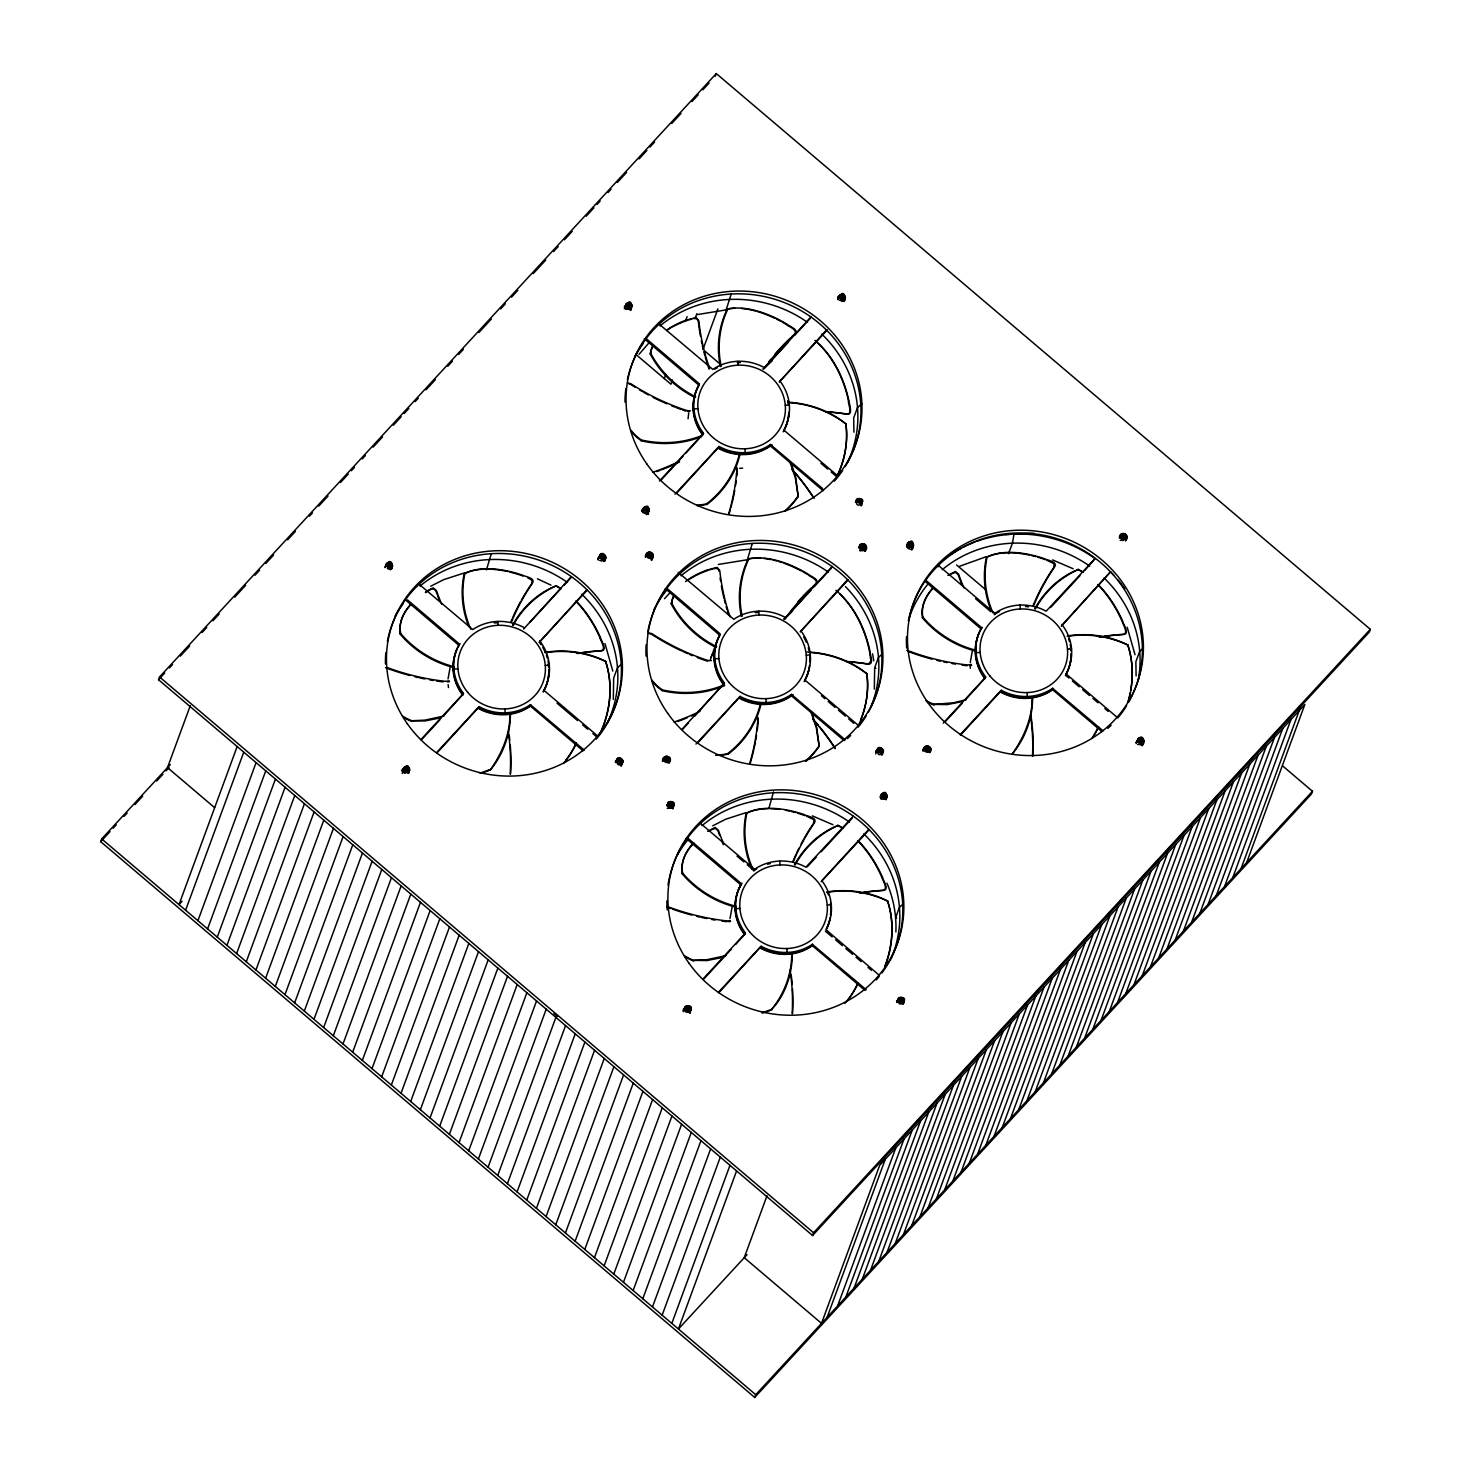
<?xml version="1.0" encoding="UTF-8"?>
<svg xmlns="http://www.w3.org/2000/svg" width="1471" height="1471" viewBox="0 0 1471 1471"><rect width="100%" height="100%" fill="white"/><g stroke="black" fill="none" stroke-linecap="round" stroke-linejoin="round"><path stroke-width="1.5" d="M509.793 713.472C510.676 733.937 501.059 754.752 490.248 770.087C503.211 754.421 510.529 734.176 510.382 713.84M791.747 953.079C791.913 973.416 784.576 993.661 771.613 1009.327A87.8 78.037 83.4 0 1 761.794 1012.655M792.336 953.429C792.391 973.379 785.201 995.665 771.613 1009.327M1031.998 697.107C1032.881 717.572 1023.264 738.387 1012.453 753.722C1025.416 738.056 1032.734 717.83 1032.587 697.475M853.934 432.18L853.676 417.929L857.501 407.541L861.988 403.532M895.876 931.934C896.611 915.164 893.504 898.487 886.939 883.188M1136.108 675.961L1135.869 661.711L1139.694 651.322L1142.673 648.656M386.193 564.018C393.511 581.597 394.559 548.848 384.906 567.567M403.808 767.476L402.319 770.933C403.9 767.641 409.471 769.572 408.699 773.139C411.089 753.667 394.007 780.108 409.71 770.381M599.341 556.645A5.13 4.836 20.2 0 1 604.489 561.315C606.843 556.59 597.741 554.677 598.09 560.028C602.264 541.733 611.936 568.854 599.12 557.252M631.133 309.333C631.997 305.306 625.249 303.798 624.476 307.917C634.111 289.199 633.082 321.947 625.763 304.368M622.987 761.132C615.724 773.93 613.83 749.033 622.987 761.132L621.976 763.909L619.217 760.875L615.558 762.53L616.57 759.772M643.379 507.826L641.871 511.283C643.673 507.569 649.906 510.566 647.994 514.28C652.186 493.576 632.604 520.072 649.281 510.713M645.401 557.325C645.125 548.26 657.555 553.059 651.782 559.532C653.712 555.817 647.479 552.802 645.677 556.534M662.814 760.672C664.396 757.381 669.967 759.312 669.195 762.879C674.288 756.333 661.785 753.152 662.538 761.463M668.11 802.467C665.995 817.049 682.765 798.606 668.11 802.467L667.099 805.244L671.125 804.563L673.001 808.131A5.13 4.836 20.2 0 0 667.117 804.711M691.149 1009.511L689.862 1013.078C692.179 1008.315 683.114 1006.348 683.427 1011.717L685.247 1006.624C699.902 1002.744 683.132 1021.187 685.247 1006.624M837.79 296.701A5.13 4.836 20.2 0 1 844.483 300.856C844.998 296.866 838.525 295.45 837.716 299.532C847.351 280.814 846.303 313.544 839.003 295.965M861.491 505.086L859.616 501.519L855.589 502.199L856.618 499.423C871.273 495.562 854.486 514.004 856.618 499.423M859.395 547.451C861.749 544.711 866.732 547.856 865.022 551.129C870.887 545.116 859.119 539.894 858.917 548.131L860.406 544.675M883.501 750.89C876.22 763.67 874.326 738.773 883.501 750.89L882.435 754.494M881.35 794.083L880.32 796.841L884.347 796.16L886.222 799.746C888.613 780.255 871.531 806.715 887.252 796.969M907.662 542.817L906.651 545.576C909.023 542.854 914.006 545.98 912.296 549.271C916.488 528.567 896.905 555.063 913.583 545.723M896.556 1000.703A5.13 4.836 20.2 0 1 903.341 1003.866C904.242 999.839 897.457 998.368 896.703 1002.468L898.468 998.221C913.142 994.359 896.354 1012.802 898.468 998.221M923.788 749.732L927.815 749.052L929.69 752.637C934.784 746.091 922.28 742.91 923.034 751.221L924.799 746.974M1119.891 537.191C1122.244 534.451 1127.227 537.595 1125.517 540.887C1131.383 534.856 1119.615 529.634 1119.413 537.871L1120.902 534.433M1137.248 740.906C1144.512 728.108 1146.405 753.005 1137.248 740.906L1136.219 743.664M448.03 678.922L450.089 667.632M613.333 699.369L613.664 678.076L617.489 667.687L621.957 663.678M688.06 418.775L688.704 413.112M730.002 918.529L732.062 907.239M874.326 689.09L874.657 667.797L878.481 657.408L881.46 654.742M970.235 662.575L972.294 651.267M491.185 554.107L486.423 569.939M731.197 293.961L726.214 309.682M752.177 543.829L747.378 559.734L718.326 564.459M773.47 791.894L769.149 807.469M1014.015 534.12L1012.434 543.204L1008.518 553.684M511.687 621.424A228.722 215.336 20.2 0 1 532.337 583.399C536.271 577.901 524.614 576.577 522.352 575.106A87.8 44.976 30.5 0 0 465.038 573.322L464.192 573.653C460.368 591.287 462.078 610.042 468.881 626.738M464.946 573.23C460.828 591.949 463.126 611.826 470.83 629.331M1033.892 605.077A228.722 215.336 20.2 0 1 1054.542 567.052C1058.476 561.536 1046.819 560.23 1044.557 558.741A87.8 44.976 30.5 0 0 987.243 556.957L986.397 557.288C982.554 574.922 984.283 593.677 991.086 610.373M987.151 556.884C983.033 575.584 985.331 595.479 993.035 612.966M739.453 453.785C734.801 473.662 722.776 491.571 706.521 503.854A87.8 74.966 -81.9 0 1 696.61 505.233M740.005 454.282C735.353 474.158 723.327 492.086 707.073 504.351A87.8 74.966 -81.9 0 1 697.162 505.73M760.415 703.653C755.781 723.548 743.756 741.458 727.483 753.722A87.8 74.966 -81.9 0 1 715.586 755.23M760.967 704.149C756.333 724.045 744.308 741.954 728.035 754.237L727.483 753.722M710.291 660.093L712.056 654.687M646.688 553.758C644.776 557.472 651.009 560.469 652.811 556.755M663.826 757.914C661.711 762.107 669.305 764.755 670.206 760.121M859.928 545.373C857.795 549.566 865.408 552.195 866.309 547.58M924.321 747.654C922.207 751.865 929.801 754.494 930.702 749.861M1120.424 535.113C1118.291 539.305 1125.903 541.953 1126.804 537.32M158.537 679.731L159.548 676.973L716.285 73.55L1370.31 629.312L1369.299 632.07L812.562 1235.493L158.537 679.731L164.752 672.983M1282.73 766.005L1312.463 791.269L1311.452 794.027L754.715 1397.45L100.69 841.688L101.701 838.93L170.305 764.571M190.292 705.657L167.492 767.605L214.692 807.708M237.162 746.533L179.002 904.61L182.055 901.282M185.603 910.218L243.763 752.159M197.923 920.681L256.083 762.622M207.595 928.9L265.755 770.841M217.267 937.119L275.426 779.06M226.939 945.338L285.098 787.279M236.61 953.557L294.77 795.48M385.181 566.776L386.671 563.319M385.659 566.096L387.333 562.786M386.321 565.544L388.123 562.437M387.112 565.195L388.988 562.29M387.958 565.048L389.87 562.363M392.628 565.379L391.617 568.155L389.686 565.416L390.698 562.658M390.422 565.894L391.451 563.136M391.029 566.556L392.04 563.779M246.282 961.777L304.442 803.699M391.433 567.31L392.444 564.551M391.562 568.983L392.573 566.225M255.954 969.996L314.114 811.918M265.626 978.215L323.785 820.138M275.298 986.434L333.439 828.357M284.969 994.653L343.111 836.576M294.641 1002.873L352.783 844.795M304.313 1011.092L362.454 853.015M402.19 773.397L403.201 770.639M403.459 769.701L404.47 766.943M404.231 769.351L405.261 766.575M405.095 769.204L406.125 766.446M313.985 1019.311L372.126 861.234M405.978 769.278L407.007 766.52M406.823 769.572L407.835 766.796M407.559 770.05L408.589 767.292M408.166 770.694L409.177 767.936M408.552 771.466L409.582 768.708M408.754 772.293L409.765 769.535M444.499 714.814L462.887 694.496A48.212 45.38 20.2 0 1 458.787 645.53L459.393 644.022L407.467 599.911M453.417 670.316L453.895 669.011L457.941 668.845M323.657 1027.53L381.798 869.453M333.329 1035.749L391.47 877.672M463.052 694.698L463.365 693.209A48.212 45.38 20.2 0 1 459.265 644.243L459.393 644.022M343 1043.969L401.142 885.891M624.421 308.763L626.241 303.67M625.874 305.894L626.903 303.136M436.795 753.152L479.27 706.724A48.212 45.38 20.2 0 0 530.424 704.701L584.281 750.155M626.664 305.545L627.676 302.787M352.672 1052.188L410.814 894.111M627.529 305.398L628.54 302.64M628.411 305.472L629.423 302.713M629.257 305.766L630.268 303.008M629.993 306.244L631.004 303.486M715.274 76.308L716.285 73.55M630.581 306.906L631.611 304.129M630.985 307.66L631.997 304.902M630.857 310.124L632.199 305.729M362.344 1060.407L420.485 902.33M523.694 628.981L571.281 576.632M371.998 1068.626L430.157 910.549M504.976 714.115L505.123 708.93M541.107 644.776A48.212 45.38 20.2 0 0 539.379 642.367L586.782 589.816M381.669 1076.827L439.829 918.768M478.571 707.882L478.792 708.011A48.212 45.38 20.2 0 0 529.946 706.006L530.626 704.554M391.341 1085.046L449.501 926.987M543.351 691.535L543.957 690.028A48.212 45.38 20.2 0 0 539.857 641.062L539.692 640.86M401.013 1093.266L459.173 935.207M664.304 378.599L665.885 374.314M685.523 320.917L687.104 316.651M598.145 559.182L599.911 554.935M599.543 557.16L600.573 554.402M600.333 556.81L601.345 554.034M601.198 556.663L602.209 553.887M602.08 556.737L603.092 553.979M602.926 557.031L603.937 554.254M603.662 557.509L604.673 554.751M604.25 558.153L605.28 555.394M604.655 558.925L605.684 556.167M604.838 559.752L605.868 556.994M604.526 561.389L605.813 557.822M672.486 379.941L670.923 384.207L636.833 355.247M695.287 317.993L696.849 313.709M410.685 1101.485L468.844 943.426M420.357 1109.704L478.516 951.645M643.011 510.051L644.041 507.274M643.802 509.683L644.813 506.925M702.973 349.473L717.903 308.873M644.666 509.554L645.677 506.778M645.548 509.628L646.56 506.851M646.394 509.922L647.405 507.146M647.13 510.4L648.141 507.642M647.718 511.044L648.729 508.286M648.123 511.816L649.134 509.058M648.306 512.644L649.318 509.885M686.056 452.994L702.917 434.35A48.212 45.38 20.2 0 1 698.799 385.384L699.405 383.876L645.751 338.293M430.028 1117.923L488.188 959.864M693.429 410.17L693.907 408.864L697.971 408.699M646.155 555.836L647.166 553.078M646.817 555.303L647.828 552.526M647.608 554.935L648.619 552.177M648.472 554.788L649.483 552.03M649.336 554.88L650.366 552.103M439.7 1126.142L497.86 968.083M650.182 555.155L651.212 552.397M650.936 555.652L651.947 552.894M651.524 556.295L652.536 553.537M651.929 557.068L652.94 554.291M651.304 560.212L653.124 555.137M703.083 434.552L703.395 433.062A48.212 45.38 20.2 0 1 699.277 384.096L699.405 383.876M449.372 1134.362L507.532 976.303M459.044 1142.581L517.204 984.522M676.825 493.006L719.301 446.577A48.212 45.38 20.2 0 0 770.436 444.555L822.565 488.537M468.716 1150.8L526.875 992.741M616.036 761.849L617.048 759.091M616.68 761.298L617.71 758.54M617.471 760.948L618.482 758.19M618.335 760.801L619.346 758.043M619.217 760.875L620.229 758.117M811.293 316.486L763.706 368.835L788.474 342.007M620.063 761.169L621.075 758.411M620.799 761.665L621.81 758.889M621.387 762.309L622.417 759.551M621.792 763.081L622.803 760.305M621.185 766.226L622.95 761.978A7.686 7.245 20.2 0 0 622.362 761.132M478.388 1159.019L536.547 1000.96M744.988 453.969L745.135 448.784M488.059 1167.238L546.219 1009.18M826.812 329.669L779.225 382.019L827.18 330.037M497.731 1175.458L555.891 1017.38M718.584 447.736L718.823 447.864A48.212 45.38 20.2 0 0 769.958 445.86L770.639 444.407M779.704 380.713L779.869 380.915A48.212 45.38 20.2 0 1 783.969 429.881L783.51 431.187A48.212 45.38 20.2 0 0 788.971 412.156M507.403 1183.677L565.563 1025.6M663.292 759.992L664.304 757.216M663.954 759.441L664.966 756.682M664.727 759.091L665.756 756.333M665.591 758.944L666.62 756.186M666.473 759.018L667.503 756.259M667.319 759.312L668.33 756.554M668.055 759.79L669.084 757.032M838.452 298.043L839.481 295.285M668.661 760.452L669.673 757.675M839.114 297.51L840.125 294.733M669.048 761.206L670.077 758.448M839.904 297.142L840.916 294.384M669.25 762.052L670.261 759.275M840.768 296.995L841.78 294.237M841.651 297.087L842.662 294.31M842.478 297.363L843.508 294.605M711.081 657.353L716.12 643.691M843.232 297.859L844.244 295.101M843.821 298.503L844.832 295.745M844.225 299.275L845.237 296.498M844.409 300.102L845.42 297.344M844.354 300.948L845.384 298.172M517.075 1191.896L575.235 1033.819M714.41 660.038L714.869 658.732L718.933 658.585M667.742 804.692L668.772 801.934M668.533 804.343L669.544 801.585M669.397 804.196L670.408 801.438M670.28 804.269L671.291 801.511M671.125 804.563L672.137 801.805M526.747 1200.115L584.906 1042.038M671.861 805.042L672.872 802.283M672.449 805.703L673.461 802.927M672.854 806.457L673.865 803.699M673.038 807.285L674.049 804.527M672.725 808.921L674.012 805.373M694.661 716.285L724.357 682.93A48.212 45.38 20.2 0 1 720.257 633.964L666.731 588.161M536.419 1208.335L594.578 1050.257M546.09 1216.554L604.25 1058.476M697.787 742.892L740.262 696.445A48.212 45.38 20.2 0 0 791.416 694.422L845.273 739.876M555.762 1224.773L613.922 1066.696M832.255 566.353L784.687 618.703L810.981 590.202M565.434 1232.992L623.594 1074.915M765.968 703.855L766.115 698.67M575.106 1241.211L633.265 1083.134M847.774 579.537L800.206 631.886L848.16 579.905M856.251 501.648L857.262 498.89M857.041 501.298L858.053 498.54M857.906 501.151L858.917 498.393M858.788 501.225L859.8 498.467M859.616 501.519L860.645 498.761M584.778 1249.431L642.937 1091.353M860.37 501.997L861.381 499.239M860.958 502.659L861.969 499.883M861.362 503.413L862.374 500.655M739.564 697.603L739.784 697.75A48.212 45.38 20.2 0 0 790.938 695.728L791.619 694.275M861.234 505.877L862.558 501.482M800.849 630.783L800.684 630.581A48.212 45.38 20.2 0 1 804.95 679.749L804.472 681.055A48.212 45.38 20.2 0 0 809.307 667.705M683.482 1010.871L684.769 1007.304M684.879 1008.849L685.891 1006.09M685.67 1008.499L686.681 1005.723M594.449 1257.65L652.609 1099.572M686.534 1008.352L687.545 1005.576M687.417 1008.426L688.428 1005.668M688.244 1008.72L689.274 1005.943M688.998 1009.198L690.009 1006.44M689.586 1009.842L690.598 1007.083M860.039 546.899L861.068 544.141M689.991 1010.614L691.002 1007.856M860.829 546.55L861.859 543.792M690.175 1011.441L691.186 1008.683M861.693 546.403L862.705 543.645M862.576 546.476L863.587 543.718M863.422 546.771L864.433 544.013M864.157 547.249L865.169 544.491M735.739 944.364L744.859 934.103A48.212 45.38 20.2 0 1 740.74 885.137L741.347 883.63L687.692 838.029M864.746 547.911L865.775 545.134M865.15 548.665L866.18 545.906M865.334 549.492L866.364 546.734M604.121 1265.869L662.281 1107.792M735.371 909.905L735.849 908.618L739.913 908.453M853.235 816.24L805.906 867.155A48.212 45.38 20.2 0 0 754.77 869.159L754.09 870.611L747.25 864.801M613.793 1274.088L671.953 1116.011M745.025 934.306L745.337 932.798A48.212 45.38 20.2 0 1 741.219 883.832L741.347 883.63M623.465 1282.307L681.625 1124.23M633.137 1290.527L691.296 1132.449M907.313 545.042L908.324 542.284M908.103 544.693L909.115 541.916M718.767 992.76L761.243 946.313A48.212 45.38 20.2 0 0 812.378 944.308L866.235 989.744M908.968 544.546L909.979 541.788M909.85 544.619L910.862 541.861M910.678 544.914L911.707 542.137M911.432 545.392L912.443 542.634M912.02 546.035L913.031 543.277M912.425 546.807L913.436 544.049M911.799 549.97L913.62 544.877M642.809 1298.728L700.968 1140.669M652.48 1306.947L710.64 1148.888M786.93 953.723L787.077 948.538M662.152 1315.166L720.312 1157.107M877.065 749.511L876.054 752.288L879.713 750.633L882.471 753.648M875.723 753.924L877.543 748.831M877.176 751.056L878.205 748.298M877.966 750.706L878.978 747.93M878.831 750.559L879.842 747.783M879.713 750.633L880.724 747.875M880.559 750.927L881.57 748.151M881.294 751.405L882.306 748.647M881.883 752.049L882.913 749.291M671.824 1323.385L729.984 1165.326M882.287 752.821L883.299 750.063M760.544 947.489L760.764 947.618A48.212 45.38 20.2 0 0 811.9 945.596L812.58 944.161M830.821 906.154L831.299 904.849L827.235 905.014M736.585 1170.934L678.425 1329.012L747.047 1254.653M880.982 796.307L881.993 793.531M881.773 795.94L882.784 793.182M882.637 795.811L883.648 793.034M883.519 795.885L884.531 793.108M884.347 796.16L885.377 793.402M885.101 796.657L886.112 793.899M885.689 797.3L886.7 794.542M886.094 798.073L887.105 795.296M886.278 798.9L887.289 796.142M924.45 749.199L925.461 746.422M925.222 748.831L926.252 746.073M926.086 748.684L927.116 745.926M926.969 748.776L927.999 745.999M927.815 749.052L928.826 746.293M928.55 749.548L929.58 746.79M929.157 750.192L930.168 747.433M929.562 750.964L930.573 748.187M929.746 751.791L930.757 749.033M767.016 1195.739L744.234 1257.687L821.517 1323.367L879.676 1165.308L1304.832 704.517L1246.673 862.576M965.16 700.141L985.092 678.131A48.212 45.38 20.2 0 1 980.992 629.183L981.598 627.657L926.215 580.604M975.622 653.951L976.1 652.646L980.146 652.499M994.322 614.657L995.003 613.205A48.212 45.38 20.2 0 1 1046.157 611.182L1094.994 558.631L1093.946 557.822A123.086 115.878 20.2 0 0 976.854 541.31M985.257 678.333L985.57 676.844A48.212 45.38 20.2 0 1 981.47 627.878L981.598 627.657M960.545 735.114L1001.475 690.359A48.212 45.38 20.2 0 0 1052.629 688.336L1103.029 730.848M898.119 1000.445L899.13 997.687M898.91 1000.096L899.921 997.338M812.562 1235.493L813.573 1232.735L1370.31 629.312M899.756 999.949L900.785 997.191M900.638 1000.023L901.668 997.264M754.715 1397.45L755.726 1394.692L1312.463 791.269M901.484 1000.317L902.495 997.559M902.219 1000.813L903.249 998.037M902.826 1001.457L903.838 998.68M903.231 1002.211L904.242 999.453M903.415 1003.057L904.426 1000.28M903.359 1003.884L904.371 1001.126M1027.181 697.769L1027.328 692.584M1061.584 626.002L1110.513 571.814L1111.451 572.715A123.086 115.878 20.2 0 1 1114.099 575.492M1000.776 691.517L1000.997 691.664A48.212 45.38 20.2 0 0 1052.151 689.642L1052.831 688.189M880.577 1163.69L882.14 1159.424L1300.529 705.933L1298.967 710.217M882.821 1161.263L884.384 1156.978M827.143 1317.281L885.303 1159.203M1061.897 624.513L1062.062 624.697A48.212 45.38 20.2 0 1 1066.162 673.663L1065.556 675.189L1068.976 678.076M1120.534 536.639L1121.564 533.881M837.624 1305.917L895.784 1147.84M1121.325 536.29L1122.355 533.532M1122.189 536.143L1123.219 533.385M1123.072 536.216L1124.083 533.458M1123.918 536.51L1124.929 533.752M1124.653 537.007L1125.683 534.23M845.862 1296.999L904.021 1138.922M1125.241 537.65L1126.271 534.892M1125.646 538.423L1126.676 535.646M1125.83 539.25L1126.86 536.474M854.099 1288.063L912.259 1130.004M862.337 1279.145L920.478 1121.086M870.556 1270.227L928.716 1112.15M878.794 1261.309L936.953 1103.232M887.031 1252.373L945.191 1094.314M895.269 1243.455L953.41 1085.377M903.488 1234.537L961.648 1076.459M911.726 1225.6L969.885 1067.541M919.963 1216.682L978.123 1058.624M928.183 1207.765L986.342 1049.687M936.42 1198.828L994.58 1040.769M944.658 1189.91L1002.817 1031.851M952.895 1180.992L1011.055 1022.915M961.115 1172.074L1019.274 1013.997M969.352 1163.138L1027.512 1005.079M977.59 1154.22L1035.749 996.143M985.827 1145.302L1043.987 987.225M1138.039 738.571L1136.274 742.818C1137.175 738.203 1144.787 740.832 1142.654 745.025L1143.942 741.476M1137.671 740.796L1138.701 738.037M1138.462 740.446L1139.473 737.688M1139.326 740.299L1140.338 737.541M994.047 1136.366L1052.206 978.307M1140.209 740.373L1141.22 737.615M1141.055 740.667L1142.066 737.909M1141.79 741.145L1142.802 738.387M1142.379 741.807L1143.408 739.03M1142.783 742.561L1143.794 739.803M1142.176 745.723L1143.997 740.63M1002.284 1127.448L1060.444 969.389M1010.522 1118.53L1068.682 960.453M1018.759 1109.612L1076.919 951.535M1026.979 1100.676L1085.138 942.617M1035.216 1091.758L1093.376 933.68M1043.454 1082.84L1101.614 924.763M1051.691 1073.904L1109.851 915.845M1059.911 1064.986L1118.07 906.927M1068.148 1056.068L1126.308 897.99M1076.386 1047.15L1134.546 889.072M1084.623 1038.213L1142.783 880.154M1092.843 1029.295L1151.002 871.218M1101.08 1020.378L1159.24 862.3M1109.318 1011.441L1167.478 853.382M1117.555 1002.523L1175.715 844.464M1125.775 993.605L1183.934 835.528M1134.012 984.669L1192.172 826.61M1142.25 975.751L1200.41 817.692M1150.487 966.833L1208.629 808.756M1158.707 957.915L1216.866 799.838M1166.944 948.979L1225.104 790.92M1175.182 940.061L1233.342 781.984M1183.42 931.143L1241.561 773.066M1191.639 922.207L1249.798 764.148M1199.876 913.289L1258.036 755.23M1208.114 904.371L1266.274 746.293M1216.352 895.453L1274.493 737.376M1224.571 886.517L1282.73 728.458M1232.808 877.599L1290.968 719.521M1241.046 868.681L1299.206 710.603M735.886 907.184C715.071 901.98 695.985 890.12 682.121 873.737L682.452 872.91C696.316 889.275 715.402 901.135 736.217 906.338M512.552 625.175C522.076 607.725 537.816 592.85 556.295 585.789A87.8 55.475 69 0 1 561.058 588.694M513.195 625.322C522.61 607.799 538.184 593.861 556.295 585.789M794.505 864.764C804.049 847.333 819.788 832.439 838.249 825.378C820.156 833.469 804.563 847.388 795.167 864.911M1034.757 608.81C1044.281 591.379 1060.021 576.485 1078.5 569.424C1060.389 577.515 1044.815 591.434 1035.4 608.957M1094.994 558.631L1084.568 570.693M1110.513 571.814L1061.418 625.8M695.231 397.575C676.127 388.215 660.038 372.733 650.164 353.849L650.623 353.077A87.8 46.153 1.8 0 1 652.867 345.906M639.058 354.327L648.325 343.607M762.805 369.074L771.668 360.505M783.767 618.96L792.63 610.373M784.337 619.199L791.729 611.881M169.422 667.926L172.53 664.561M180.308 656.14L189.649 646.026M202.079 632.53L206.749 627.473M212.964 620.744L219.197 613.995M234.735 597.134L245.62 585.348M254.961 575.235L259.613 570.178M265.846 563.43L273.624 555.008M287.617 539.839L295.395 531.399M309.388 516.229L312.496 512.864M318.711 506.116L328.051 496.003M340.481 482.525L348.259 474.103M351.367 470.72L354.493 467.355M362.252 458.934L365.378 455.55M373.138 447.129L382.478 437.016M393.364 425.211L401.142 416.789M404.249 413.425L408.92 408.368M415.135 401.62L418.242 398.255M426.02 389.815L435.342 379.702M447.791 366.224L452.461 361.167M458.676 354.419L463.347 349.363M478.902 332.52L491.332 319.023M500.673 308.91L505.325 303.853M511.559 297.124L517.774 290.375M533.329 273.514L545.759 260.036M553.537 251.615L558.208 246.558M564.423 239.81L572.201 231.388M586.194 216.219L593.971 207.779M597.079 204.414L600.186 201.049M607.964 192.609L611.072 189.244M617.305 182.496L626.628 172.383M639.076 158.905L646.854 150.483M649.961 147.1L654.613 142.043M671.732 123.509L681.055 113.396M691.94 101.591L698.173 94.861M702.825 89.805L709.059 83.056M100.69 841.688L110.012 831.575M113.12 828.21L116.246 824.826M124.005 816.405L127.131 813.04M134.891 804.6L142.669 796.179M156.662 781.009L162.895 774.261M166.002 770.896L169.11 767.531M421 739.508L463.53 693.411M659.486 481.017L703.561 433.265M421.294 739.968L439.847 719.852M529.891 622.27L560.819 588.731M563.926 585.384L571.649 577M661.306 479.822L682.967 456.359M794.653 335.296L810.116 318.527M436.501 752.692L479.05 706.576M675.005 494.201L719.062 446.43M539.213 642.165L587.168 590.184M664.487 598.697L669.305 593.475M681.992 729.23L724.523 683.132M682.287 729.708L688.465 722.996M814.088 586.837L831.097 568.394M695.985 744.069L740.042 696.316M702.954 979.116L745.503 933M703.248 979.576L731.105 949.383M807.211 866.897L816.479 856.839M821.131 851.819L852.077 818.281M943.205 723.162L985.735 677.046M945.044 721.93L962.052 703.487M1050.533 607.597L1079.935 575.731M718.473 992.3L761.003 946.184M868.754 829.405L821.811 880.669A48.212 45.38 20.2 0 1 825.93 929.635L879.456 975.438M821.167 881.754L869.122 829.773M960.232 734.691L1001.255 690.23M764.773 367.732L772.22 360.763M937.983 566.776L938.608 563.945M902.44 904.61L899.443 907.294L895.637 917.665L896.666 918.217M425.707 591.765L433.081 587.867L436.372 590.496A228.722 215.336 20.2 0 0 441.741 604.287M425.376 592.611L430.598 589.448M947.912 575.4L955.286 571.502L958.577 574.131A228.722 215.336 20.2 0 0 963.946 587.922M707.68 831.372L715.035 827.456L718.344 830.104A228.722 215.336 20.2 0 0 723.714 843.894M951.406 573.874L955.745 572.329L958.246 574.977A228.722 215.336 20.2 0 0 961.721 584.208M711.155 829.828L715.494 828.283L718.013 830.931A228.722 215.336 20.2 0 0 719.687 835.565M430.746 586.23L443.635 579.666L464.431 572.918M712.7 825.838L725.589 819.273L746.404 812.507M648.086 632.916L651.745 633.56A228.722 215.336 20.2 0 0 706.76 660.111A13.368 12.595 20.2 0 0 711.32 660.608M959.276 566.39L986.636 556.553M701.63 435.637C682.526 443.323 661.067 444.573 641.062 439.903L641.172 440.785C661.178 445.456 682.636 444.187 701.741 436.519M722.61 685.523C703.506 693.19 682.029 694.459 662.024 689.789L662.152 690.653C682.857 695.489 705.124 693.963 724.707 685.578M431.205 589.154L434.184 588.86L436.041 591.342A228.722 215.336 20.2 0 0 437.163 594.431M627.4 382.883L630.765 383.692A228.722 215.336 20.2 0 0 685.78 410.244A13.368 12.595 20.2 0 0 690.34 410.74M686.552 320.071L696.169 317.534L698.817 320.788A228.722 215.336 20.2 0 0 709.592 368.412M687.362 320.421L686.074 320.825A87.8 46.153 1.8 0 0 672.449 326.911M688.833 319.942L691.775 318.986M707.514 569.939L717.149 567.401L719.797 570.656A228.722 215.336 20.2 0 0 730.021 616.735M708.342 570.288L707.055 570.711A87.8 46.153 1.8 0 0 687.656 580.42M709.813 569.81L712.755 568.854M443.948 716.028L424.714 720.146L411.494 720.753L424.972 720.955L441.061 717.756M966.153 699.681L953.429 702.825L933.699 704.388L947.177 704.591L963.266 701.391M725.902 955.635L706.668 959.736L693.448 960.361A87.8 63.069 -47 0 1 684.456 955.635M723.015 957.345L706.926 960.563L693.448 960.361M697.346 314.592L726.288 309.848M713.582 568.597L717.793 568.468L719.319 571.428M693.374 318.527L697.107 318.766L698.339 321.542A228.722 215.336 20.2 0 0 700.417 336.013M545.061 652.315C565.489 649.116 587.536 651.984 605.776 661.49C587.039 652.664 565.655 649.41 545.189 652.738M1067.266 635.95C1087.694 632.751 1109.741 635.637 1127.981 645.125C1109.244 636.299 1087.86 633.045 1067.394 636.373M827.015 891.922C847.461 888.723 869.508 891.591 887.73 901.098C869.012 892.272 847.627 888.999 827.162 892.327M811.551 712.019L816.791 727.649L819.2 746.569L816.276 727.704L810.76 711.523M739.674 468.348L742.653 468.146M868.681 663.936L870.906 661.012L869.416 650.973A87.8 59.52 78.9 0 0 839.684 593.898M625.304 308.597L629.441 308.432M625.874 309.204L630.324 309.039M785.293 405.261L789.357 405.113M1005.079 534.469L1034.168 533.329M387.351 568.652L391.488 568.486M545.281 665.407L549.327 665.26L548.848 666.547A48.212 45.38 20.2 0 0 548.003 660.847M806.255 655.147L810.319 654.981L809.841 656.287A48.212 45.38 20.2 0 1 809.951 662.024M1067.486 649.06L1071.532 648.895L1071.053 650.2A48.212 45.38 20.2 0 0 1070.208 644.482M615.283 761.941L619.548 761.776M876.275 751.681L880.541 751.516M667.246 808.333L671.383 808.167M897.236 1001.549L901.521 1001.383M868.35 663.936C874.712 664.874 869.453 653.345 869.968 651.212A87.8 59.52 78.9 0 0 835.896 590.294M788.456 402.227C809.105 403.459 830.196 410.85 845.972 423.979C829.479 411.365 809.179 403.753 788.438 402.631M807.23 651.984C828.633 652.811 850.587 660.277 866.952 673.847C850.459 661.233 830.159 653.62 809.418 652.499M868.901 664.175L866.971 663.77A228.722 215.336 20.2 0 0 846.744 661.527M875.925 668.367L874.657 667.963M846.689 413.995C853.217 414.509 847.94 403.55 848.436 401.087M868.57 664.157L867.541 664.028A228.722 215.336 20.2 0 0 847.314 661.785M649.373 633.486L651.855 634.424A228.722 215.336 20.2 0 0 681.588 650.899M846.358 413.939C853.585 416.385 849.263 403.716 848.988 401.344A87.8 59.52 78.9 0 0 814.916 340.408M846.91 414.197L846.009 413.903A228.722 215.336 20.2 0 0 825.783 411.641M628.705 383.655L630.894 384.556A228.722 215.336 20.2 0 0 635.196 387.296M976.45 650.384C955.654 645.181 936.567 633.321 922.703 616.937L922.372 617.783C936.218 634.166 955.304 646.008 976.119 651.212M454.245 666.731C433.449 661.527 414.362 649.686 400.498 633.302L400.167 634.148C414.013 650.531 433.099 662.373 453.914 667.577M906.816 650.292L907.497 650.476A228.722 215.336 20.2 0 0 966.852 664.892A13.368 12.595 20.2 0 0 971.375 664.414M667.172 907.166L667.521 907.258A228.722 215.336 20.2 0 0 670.702 908.453M1052.592 559.899L1073.186 568.762M812.36 815.853L832.954 824.735M1043.803 559.145L1045.201 559.66M1046.782 560.249L1054.1 563.724L1053.806 567.457A228.722 215.336 20.2 0 0 1035.032 601.051M522.996 576.025L521.598 575.51A87.8 44.976 30.5 0 0 509.426 571.925M804.306 814.695C806.586 816.184 818.225 817.508 814.309 823.006A228.722 215.336 20.2 0 0 793.641 861.031M804.95 815.633L803.571 815.118A87.8 44.976 30.5 0 0 797.429 813.114M806.549 816.203L813.868 819.678L813.555 823.411A228.722 215.336 20.2 0 0 804.159 838.378M527.758 577.772L532.153 580.401L531.601 583.822A228.722 215.336 20.2 0 0 521.414 600.186M537.43 578.802L550.981 585.127M695.709 396.821C676.605 387.443 660.497 371.961 650.623 353.077M716.69 646.688C697.567 637.311 681.478 621.828 671.603 602.945L671.125 603.717C680.999 622.601 697.107 638.083 716.212 647.461M764.185 367.529L763.964 367.401A48.212 45.38 20.2 0 0 712.828 369.423L658.953 323.969M785.165 617.415L784.944 617.268A48.212 45.38 20.2 0 0 733.79 619.291L678.205 572.366M524.172 627.676L523.952 627.547A48.212 45.38 20.2 0 0 472.798 629.57L418.941 584.116M808.223 575.032C810.374 576.669 819.954 580.493 815.063 584.483A228.722 215.336 20.2 0 0 812.654 586.672M704.719 350.944L720.459 364.33M956.573 564.974L986.306 590.239M783.841 430.102L837.495 475.685M820.928 463.31L827.768 469.12M831.17 472.007L836.3 476.365M937.689 564.809L994.801 613.352M1066.034 673.883L1117.96 718.013M975.549 598.697L990.902 611.752M1072.377 680.981L1079.218 686.792M1082.638 689.697L1089.459 695.489M1092.879 698.394L1097.991 702.752M1104.831 708.544L1108.233 711.449M644.298 338.753L698.927 385.181M770.16 445.713L823.098 490.67M924.781 581.082L981.12 628.963M1052.353 689.494L1101.871 731.565M641.54 510.216L646.78 514.666M804.821 679.97L858.476 725.552M821.425 695.765L824.826 698.67M828.247 701.575L835.068 707.386M838.488 710.272L845.31 716.083M848.73 718.988L853.86 723.346M665.278 588.621L719.779 635.27A48.212 45.38 20.2 0 0 723.879 684.217L724.045 684.42M791.141 695.581L844.06 740.557M543.829 690.248L597.483 735.831M700.913 823.723L754.568 869.306M557.013 703.138L577.496 720.551M582.626 724.909L587.738 729.267M592.868 733.606L596.27 736.511M737.008 856.104L743.848 861.896M825.323 931.143L832.145 936.935M835.565 939.84L842.387 945.651M845.807 948.556L852.628 954.348M856.048 957.253L861.16 961.611M868 967.403L871.42 970.308M405.996 600.352L458.915 645.328M530.148 705.859L583.068 750.835M686.24 838.507L740.869 884.917M812.102 945.448L865.04 990.424M401.528 770.363L405.021 773.323M159.548 676.973L813.573 1232.735M553.923 1013.537L557.417 1016.498M101.701 838.93L755.726 1394.692M789.798 461.637L795.315 477.836L798.22 496.702L795.811 477.762L792.005 465.498M753.74 870.906C745.209 852.978 742.671 832.255 746.9 812.838L746.165 813.242C742.046 831.961 744.344 851.838 752.049 869.343M882.471 877.452C882.931 879.934 890.12 890.507 882.876 890.507A228.722 215.336 20.2 0 0 859.487 893.118M599.855 637.715C600.315 640.179 607.505 650.752 600.242 650.77A228.722 215.336 20.2 0 0 581.836 652.609M1127.191 627.234L1135.024 654.724M604.986 643.599L612.819 671.089M721.213 366.297C716.984 347.064 719.393 326.452 728.016 308.745L727.244 309.002C718.62 326.727 716.212 347.34 720.441 366.573M742.193 616.165C737.946 596.95 740.373 576.319 748.996 558.612L748.224 558.888C739.6 576.595 737.173 597.208 741.421 616.441M872.524 653.786L873.811 660.81M448.14 684.677L448.471 687.527M1019.973 605.077L1020.304 608.976M738.129 365.176L737.798 361.296L737.32 362.601A48.212 45.38 20.2 0 1 740.318 362.565M759.091 615.062L758.76 611.164L758.282 612.469A48.212 45.38 20.2 0 0 755.303 612.672M779.74 861.05L780.071 864.93M498.099 625.322L497.768 621.442L497.29 622.748A48.212 45.38 20.2 0 0 494.311 622.95M970.198 665.444L970.345 668.312M627.381 379.647A118.802 111.851 20.2 0 1 784.834 302.787A118.802 111.851 20.2 0 1 845.163 466.638M842.681 470.444A118.802 111.851 20.2 0 1 834.333 481.182M624.991 402.079A118.802 111.851 20.2 0 1 625.874 388.491M908.361 620.983A118.802 111.851 20.2 0 1 1062.926 540.648A118.802 111.851 20.2 0 1 1128.882 701.888M1126.584 705.786A118.802 111.851 20.2 0 1 1118.696 716.873M1111.138 725.258A118.802 111.851 20.2 0 1 1107.828 728.402M906.632 648.031A118.802 111.851 20.2 0 1 906.522 636.686M387.369 641.485A118.802 111.851 20.2 0 1 551.901 565.305A118.802 111.851 20.2 0 1 596.251 739.122M385.457 664.009A118.802 111.851 20.2 0 1 385.825 652.646M647.865 631.224A118.802 111.851 20.2 0 1 802.431 550.908A118.802 111.851 20.2 0 1 868.386 712.148M866.088 716.028A118.802 111.851 20.2 0 1 858.2 727.134M850.643 735.5A118.802 111.851 20.2 0 1 847.333 738.663M646.026 656.029A118.802 111.851 20.2 0 1 646.155 644.666M889.311 961.538A118.802 111.851 20.2 0 1 881.92 972.938M879.125 976.523A118.802 111.851 20.2 0 1 876.201 979.98M667.246 909.942A118.802 111.851 20.2 0 1 666.859 900.877M668.036 885.046A118.802 111.851 20.2 0 1 818.869 798.753A118.802 111.851 20.2 0 1 891.426 957.603M830.049 918.18A48.212 45.38 20.2 0 1 826.537 929.01M811.679 946.221A48.212 45.38 20.2 0 1 760.544 948.225M744.639 934.71A48.212 45.38 20.2 0 1 742.009 883.299M830.6 906.761A48.212 45.38 20.2 0 1 830.471 915.367M837.587 825.36A87.8 55.475 69 0 1 842.368 828.136M857.63 840.677A87.8 55.475 69 0 1 881.883 877.268C882.251 879.787 889.477 890.341 882.214 890.36A228.722 215.336 20.2 0 0 863.808 892.217M838.249 825.507A87.8 55.475 69 0 1 843.012 828.283M858.273 840.824A87.8 55.475 69 0 1 882.545 877.415M791.177 974.758A228.722 215.336 20.2 0 1 792.207 984.43M792.538 989.266A228.722 215.336 20.2 0 1 792.575 1013.482M790.074 970.125A228.722 215.336 20.2 0 1 792.152 1013.666M858.365 982.72A87.8 81.99 -1.4 0 1 848.142 999.692M857.942 982.904A87.8 81.99 -1.4 0 1 844.906 1003.314M887.473 900.748A87.8 71.95 -68.5 0 1 884.807 966.392M887.62 901.153A87.8 71.95 -68.5 0 1 884.954 966.815M726.876 921.673A228.722 215.336 20.2 0 1 721.82 921.067M715.09 920.055A228.722 215.336 20.2 0 1 711.743 919.504M706.724 918.548A228.722 215.336 20.2 0 1 701.741 917.499M700.067 917.132A228.722 215.336 20.2 0 1 696.758 916.359M691.811 915.091A228.722 215.336 20.2 0 1 672.302 909.041M667.264 906.449A228.722 215.336 20.2 0 0 726.619 920.864A13.368 12.595 20.2 0 0 730.241 920.589M693.779 961.059A87.8 63.069 -47 0 1 684.714 956.444M730.517 921.416A13.368 12.595 20.2 0 1 728.697 921.673M772.165 1009.547A87.8 78.037 83.4 0 1 762.401 1013.004M746.257 813.334A87.8 44.976 30.5 0 1 768.689 808.701M770.455 808.719A87.8 44.976 30.5 0 1 779.685 809.399M785.459 810.282A87.8 44.976 30.5 0 1 789.394 811.073M791.398 811.532A87.8 44.976 30.5 0 1 795.406 812.544M747.011 812.93A87.8 44.976 30.5 0 1 804.306 814.621M792.906 861.436A228.722 215.336 20.2 0 1 796.105 854.081M796.786 852.628A228.722 215.336 20.2 0 1 798.882 848.307M801.07 844.023A228.722 215.336 20.2 0 1 803.368 839.794M682.268 873.719A87.8 48.341 -7.7 0 1 693.797 843.104M682.599 872.891A87.8 48.341 -7.7 0 1 693.006 843.471M723.383 844.722A228.722 215.336 20.2 0 1 721.489 840.162M830.269 917.573A48.212 45.38 20.2 0 1 826.757 928.403M754.292 870.464A48.212 45.38 20.2 0 1 756.738 868.901M767.513 864.249A48.212 45.38 20.2 0 1 770.381 863.495M827.29 892.125A48.212 45.38 20.2 0 1 828.375 894.846M830.49 903.286A48.212 45.38 20.2 0 1 830.692 914.741M863.753 833.873A118.967 112.017 20.2 0 1 890.194 960.6M677.138 855.423A118.967 112.017 20.2 0 1 688.171 839.463M701.998 825.654A118.967 112.017 20.2 0 1 849.447 822.087M880.504 797.539A5.13 4.836 20.2 0 1 884.77 799.397M880.338 796.307A5.13 4.836 20.2 0 1 886.094 799.415M885.358 795.039A7.686 7.245 20.2 0 1 886.149 795.59M683.151 1010.301A5.13 4.836 20.2 0 1 689.237 1012.71M683.335 1009.088A5.13 4.836 20.2 0 1 690.267 1012.839M896.685 1001.825A5.13 4.836 20.2 0 1 902.293 1004.049M666.951 805.961A5.13 4.836 20.2 0 1 671.934 808.278M1070.98 653.676A48.212 45.38 20.2 0 1 1065.464 675.575M1051.93 690.248A48.212 45.38 20.2 0 1 1000.776 692.271M984.871 678.756A48.212 45.38 20.2 0 1 979.447 632.309M980.771 629.79A48.212 45.38 20.2 0 1 982.242 627.345M1070.502 647.939A48.212 45.38 20.2 0 1 1070.833 650.807M1077.838 569.406A87.8 55.475 69 0 1 1082.601 572.182M1097.862 584.723A87.8 55.475 69 0 1 1122.134 621.314C1122.483 623.833 1129.71 634.387 1122.447 634.406A228.722 215.336 20.2 0 0 1104.041 636.263M1078.5 569.553A87.8 55.475 69 0 1 1083.263 572.329M1098.524 584.87A87.8 55.475 69 0 1 1122.778 621.461C1123.145 623.98 1130.372 634.534 1123.109 634.553A228.722 215.336 20.2 0 0 1099.72 637.164M1099.058 637.017A228.722 215.336 20.2 0 1 1102.386 636.502M1030.969 715.568A228.722 215.336 20.2 0 1 1031.98 723.622M1032.146 725.24A228.722 215.336 20.2 0 1 1032.899 755.91M1030.564 715.77A228.722 215.336 20.2 0 1 1032.495 756.094M1098.598 726.766A87.8 81.99 -1.4 0 1 1092.254 738.332M1098.193 726.95A87.8 81.99 -1.4 0 1 1091.85 738.516M1127.724 644.776A87.8 71.95 -68.5 0 1 1130.592 690.653M1130.169 692.896A87.8 71.95 -68.5 0 1 1128 701.777M1127.871 645.199A87.8 71.95 -68.5 0 1 1128.128 702.182M967.109 665.719A228.722 215.336 20.2 0 1 962.052 665.094M955.341 664.101A228.722 215.336 20.2 0 1 951.976 663.531M946.975 662.594A228.722 215.336 20.2 0 1 943.647 661.913M940.318 661.178A228.722 215.336 20.2 0 1 937.009 660.387M932.062 659.137A228.722 215.336 20.2 0 1 907.754 651.304M934.03 705.087A87.8 63.069 -47 0 1 926.381 701.391M971.632 665.241A13.368 12.595 20.2 0 1 969.849 665.609M933.772 704.278A87.8 63.069 -47 0 1 926.123 700.564M986.508 557.38A87.8 44.976 30.5 0 1 1029.645 555.119M1031.631 555.578A87.8 44.976 30.5 0 1 1035.658 556.59M1037.68 557.16A87.8 44.976 30.5 0 1 1043.803 559.072M1033.138 605.482A228.722 215.336 20.2 0 1 1034.389 602.522M922.501 617.765A87.8 48.341 -7.7 0 1 932.908 588.363M922.832 616.919A87.8 48.341 -7.7 0 1 933.239 587.517M1071.164 655.937A48.212 45.38 20.2 0 1 1065.684 674.968M994.525 614.492A48.212 45.38 20.2 0 1 999.545 611.531M1025.508 606.512A48.212 45.38 20.2 0 1 1028.505 606.843M1068.608 638.892A48.212 45.38 20.2 0 1 1069.491 641.669M908.913 618.758A118.967 112.017 20.2 0 1 928.422 583.491M942.231 569.7A118.967 112.017 20.2 0 1 1089.698 566.114M1104.004 577.919A118.967 112.017 20.2 0 1 1138.352 679.51M950.266 554.843A123.086 115.878 20.2 0 1 961.409 548.131M963.082 547.267A123.086 115.878 20.2 0 1 975.089 541.953M1117.868 579.776A123.086 115.878 20.2 0 1 1124.8 588.805M1120.295 537.301A7.686 7.245 20.2 0 1 1126.253 538.699M1120.277 540.409A5.13 4.836 20.2 0 1 1123.109 540.556M1120.056 537.963A7.686 7.245 20.2 0 1 1126.014 539.342M922.832 750.21A7.686 7.245 20.2 0 1 930.536 751.534M924.432 750.431A7.686 7.245 20.2 0 1 930.297 752.177M1136.513 741.66A7.686 7.245 20.2 0 1 1143.758 743.131M1136.274 742.322A7.686 7.245 20.2 0 1 1143.519 743.774M1137.727 744.51A5.13 4.836 20.2 0 1 1141.128 745.098M907.074 545.704A7.686 7.245 20.2 0 1 912.608 546.826M908.306 548.683A5.13 4.836 20.2 0 1 911.045 549.492M906.835 546.348A7.686 7.245 20.2 0 1 912.774 547.727M548.775 670.04A48.212 45.38 20.2 0 1 543.259 691.94M529.725 706.613A48.212 45.38 20.2 0 1 478.571 708.617M462.666 695.103A48.212 45.38 20.2 0 1 457.242 648.674M458.566 646.137A48.212 45.38 20.2 0 1 460.037 643.71M548.297 664.304A48.212 45.38 20.2 0 1 548.628 667.172M555.633 585.752A87.8 55.475 69 0 1 560.396 588.547M575.657 601.087A87.8 55.475 69 0 1 599.929 637.679M576.319 601.234A87.8 55.475 69 0 1 600.573 637.826C600.94 640.345 608.167 650.899 600.904 650.918A228.722 215.336 20.2 0 0 577.515 653.529M576.853 653.363A228.722 215.336 20.2 0 1 580.181 652.848M509.205 735.151A228.722 215.336 20.2 0 1 509.775 739.987M510.235 744.822A228.722 215.336 20.2 0 1 510.602 773.875M508.359 732.117A228.722 215.336 20.2 0 1 510.198 774.059M576.393 743.112A87.8 81.99 -1.4 0 1 563.356 763.523M575.988 743.315A87.8 81.99 -1.4 0 1 565.765 760.286M605.519 661.141A87.8 71.95 -68.5 0 1 600.168 733.11M605.666 661.564A87.8 71.95 -68.5 0 1 600.315 733.533M443.212 681.882A228.722 215.336 20.2 0 1 436.482 680.981M433.136 680.466A228.722 215.336 20.2 0 1 429.771 679.896M424.77 678.958A228.722 215.336 20.2 0 1 419.768 677.91M418.113 677.543A228.722 215.336 20.2 0 1 414.804 676.752M409.857 675.502A228.722 215.336 20.2 0 1 385.549 667.669M386.891 667.448A228.722 215.336 20.2 0 0 444.647 681.257A13.368 12.595 20.2 0 0 449.17 680.779M411.825 721.452A87.8 63.069 -47 0 1 404.176 717.738M449.427 681.606A13.368 12.595 20.2 0 1 447.644 681.974M411.567 720.625A87.8 63.069 -47 0 1 402.484 716.028M490.192 769.958A87.8 78.037 83.4 0 1 484.382 772.201M489.604 769.59A87.8 78.037 83.4 0 1 479.84 773.047M464.303 573.727A87.8 44.976 30.5 0 1 507.44 571.484M510.933 621.847A228.722 215.336 20.2 0 1 512.184 618.886M512.827 617.415A228.722 215.336 20.2 0 1 520.624 601.584M400.296 634.13A87.8 48.341 -7.7 0 1 410.703 604.728M400.627 633.284A87.8 48.341 -7.7 0 1 411.034 603.882M439.516 600.573A228.722 215.336 20.2 0 1 437.733 595.976M548.996 669.434A48.212 45.38 20.2 0 1 543.479 691.333M542.689 647.277A48.212 45.38 20.2 0 1 545.336 652.517M546.403 655.257A48.212 45.38 20.2 0 1 547.286 658.015M581.799 594.266A118.967 112.017 20.2 0 1 607.468 722.592M395.184 615.816A118.967 112.017 20.2 0 1 398.843 609.785M399.818 608.332A118.967 112.017 20.2 0 1 402.907 604.011M420.026 586.065A118.967 112.017 20.2 0 1 567.493 582.479M599.635 560.433A7.429 6.987 20.2 0 1 601.952 561.15M597.906 558.005A5.13 4.836 20.2 0 1 603.643 561.113M402.429 770.491A5.13 4.836 20.2 0 1 407.265 773.102M402.282 769.259A5.13 4.836 20.2 0 1 408.239 772.955M615.669 762.088A5.13 4.836 20.2 0 1 620.891 765.564M615.522 760.856A5.13 4.836 20.2 0 1 621.461 764.552M386.266 566.39A5.13 4.836 20.2 0 1 390.532 569.792M386.101 565.048A5.13 4.836 20.2 0 1 391.01 568.505M809.491 665.48A48.212 45.38 20.2 0 1 804.251 681.661M793.053 694.625A48.212 45.38 20.2 0 1 739.564 698.357M723.658 684.842A48.212 45.38 20.2 0 1 719.558 635.877M671.272 603.735A87.8 46.153 1.8 0 1 673.369 596.546M671.751 602.963A87.8 46.153 1.8 0 1 673.847 595.773M685.541 581.578A87.8 46.153 1.8 0 1 707.441 569.884M728.513 614.382A228.722 215.336 20.2 0 1 727.538 611.256M727.06 609.693A228.722 215.336 20.2 0 1 726.141 606.548M725.277 603.404A228.722 215.336 20.2 0 1 724.449 600.242M724.063 598.642A228.722 215.336 20.2 0 1 721.378 585.899M720.588 581.082A228.722 215.336 20.2 0 1 720.11 577.864M748.298 558.998A87.8 46.447 40.1 0 1 752.729 558.355M754.255 558.245A87.8 46.447 40.1 0 1 760.691 558.226M764.074 558.502A87.8 46.447 40.1 0 1 771.098 559.605M772.9 559.991A87.8 46.447 40.1 0 1 776.559 560.911M778.416 561.426A87.8 46.447 40.1 0 1 782.149 562.602M784.025 563.246A87.8 46.447 40.1 0 1 801.235 570.913M803.148 571.962A87.8 46.447 40.1 0 1 806.954 574.15M749.07 558.723A87.8 46.447 40.1 0 1 807.726 573.874C809.491 575.86 821.075 579.703 815.835 584.208A228.722 215.336 20.2 0 0 784.779 619.181M797.981 601.731A228.722 215.336 20.2 0 1 811.477 587.775M757.179 730.738A228.722 215.336 20.2 0 0 758.209 721.139A13.368 12.595 20.2 0 0 757.528 716.8M756.517 735.5A228.722 215.336 20.2 0 1 755.726 740.262M755.432 741.844A228.722 215.336 20.2 0 1 754.163 748.132M753.814 749.695A228.722 215.336 20.2 0 1 751.442 759.036M751.019 760.581A228.722 215.336 20.2 0 1 750.1 763.651M749.603 763.725A228.722 215.336 20.2 0 0 757.694 721.195A13.368 12.595 20.2 0 0 757.013 716.855M819.071 746.496A87.8 82.394 22.1 0 1 805.979 761.169M818.575 746.569A87.8 82.394 22.1 0 1 805.464 761.243M866.824 673.479A87.8 75.517 -55.4 0 1 860.903 719.374M866.824 673.883A87.8 75.517 -55.4 0 1 859.119 723.989M815.099 721.434A228.722 215.336 20.2 0 1 818.354 725.258M819.421 726.564A228.722 215.336 20.2 0 1 835.105 748.169M812.875 719.319A228.722 215.336 20.2 0 1 835.087 748.574M697.254 657.537A228.722 215.336 20.2 0 0 706.871 660.975A13.368 12.595 20.2 0 0 707.772 661.196M692.51 655.661A228.722 215.336 20.2 0 1 689.366 654.356M687.803 653.676A228.722 215.336 20.2 0 1 683.132 651.616M662.244 690.561A87.8 58.84 -36.9 0 1 652.002 680.908M662.134 689.678A87.8 58.84 -36.9 0 1 651.892 680.043M694.588 714.612A228.722 215.336 20.2 0 1 691.572 715.954M686.994 717.885A228.722 215.336 20.2 0 1 677.726 721.47M699.994 711.284A228.722 215.336 20.2 0 1 674.031 722.059M728.016 754.09A87.8 74.966 -81.9 0 1 722.096 755.175M653.694 610.208A118.967 112.017 20.2 0 1 656.176 605.537M657.041 604.011A118.967 112.017 20.2 0 1 667.209 589.577M681.018 575.786A118.967 112.017 20.2 0 1 828.486 572.201M845.42 586.598A118.967 112.017 20.2 0 1 871.292 705.878M803.681 636.998A48.212 45.38 20.2 0 1 806.329 642.257M808.278 647.755A48.212 45.38 20.2 0 1 808.995 650.568M646.615 556.056A5.13 4.836 20.2 0 1 651.616 559.826M646.449 554.788A5.13 4.836 20.2 0 1 652.278 559.734M876.036 751.883A5.13 4.836 20.2 0 1 881.883 755.285M875.889 750.725A5.13 4.836 20.2 0 1 882.361 753.979M859.91 550.761A7.429 6.987 20.2 0 1 860.866 550.908M859.652 550.08A7.429 6.987 20.2 0 1 862.944 550.89M859.855 547.672A5.13 4.836 20.2 0 1 864.635 550.834M859.689 546.403A5.13 4.836 20.2 0 1 865.481 551.037M662.796 760.286A5.13 4.836 20.2 0 1 668.257 762.824M662.649 759.128A5.13 4.836 20.2 0 1 669.231 762.677M788.75 412.763A48.212 45.38 20.2 0 1 783.271 431.794M772.073 444.757A48.212 45.38 20.2 0 1 718.602 448.471M702.678 434.956A48.212 45.38 20.2 0 1 698.578 385.99M787.794 401.307A48.212 45.38 20.2 0 1 788.309 404.157M650.292 353.849A87.8 46.153 1.8 0 1 652.407 346.678M666.694 330.552A87.8 46.153 1.8 0 1 670.941 327.794M667.154 329.78A87.8 46.153 1.8 0 1 686.461 319.998M709.114 369.184A228.722 215.336 20.2 0 1 705.161 356.681M704.719 355.099A228.722 215.336 20.2 0 1 703.892 351.937M703.083 348.774A228.722 215.336 20.2 0 1 702.347 345.593M701.998 344.012A228.722 215.336 20.2 0 1 701.318 340.812M815.835 341.401A87.8 59.52 78.9 0 1 848.528 401.068M826.334 411.898A228.722 215.336 20.2 0 1 846.561 414.142M727.336 309.112A87.8 46.447 40.1 0 1 734.856 308.303M741.402 308.469A87.8 46.447 40.1 0 1 755.598 311.025M757.436 311.558A87.8 46.447 40.1 0 1 774.5 318.141M776.412 319.06A87.8 46.447 40.1 0 1 780.255 321.046M782.167 322.075A87.8 46.447 40.1 0 1 785.992 324.264C787.739 326.249 799.323 330.092 794.083 334.597A228.722 215.336 20.2 0 0 791.692 336.804M728.108 308.855A87.8 46.447 40.1 0 1 786.764 324.006C788.511 325.992 800.095 329.835 794.855 334.34A228.722 215.336 20.2 0 0 765.674 366.684M768.781 361.792A228.722 215.336 20.2 0 1 770.767 359.273M774.886 354.29A228.722 215.336 20.2 0 1 790.497 337.907M736.787 476.071A228.722 215.336 20.2 0 0 737.228 471.253A13.368 12.595 20.2 0 0 736.548 466.914M736.217 480.852A228.722 215.336 20.2 0 1 735.537 485.632M734.746 490.395A228.722 215.336 20.2 0 1 732.098 502.953M731.712 504.516A228.722 215.336 20.2 0 1 730.903 507.624M730.48 509.168A228.722 215.336 20.2 0 1 729.138 513.784M728.623 513.857A228.722 215.336 20.2 0 0 736.732 471.327A13.368 12.595 20.2 0 0 736.052 466.987M798.091 496.628A87.8 82.394 22.1 0 1 784.999 511.301M797.595 496.683A87.8 82.394 22.1 0 1 784.503 511.356M845.862 423.611A87.8 75.517 -55.4 0 1 837.201 475.777M845.843 424.016A87.8 75.517 -55.4 0 1 837.183 476.181M795.223 472.835A228.722 215.336 20.2 0 1 814.125 498.301M791.894 469.433A228.722 215.336 20.2 0 1 812.305 495.911M685.909 411.108A228.722 215.336 20.2 0 1 682.691 410.004M681.073 409.434A228.722 215.336 20.2 0 1 676.292 407.651M674.693 407.044A228.722 215.336 20.2 0 1 671.53 405.775M666.823 403.808A228.722 215.336 20.2 0 1 652.959 397.299M648.435 394.927A228.722 215.336 20.2 0 1 643.967 392.481M642.478 391.635A228.722 215.336 20.2 0 1 639.554 389.925M641.282 440.675A87.8 58.84 -36.9 0 1 631.041 431.04M689.55 411.623A13.368 12.595 20.2 0 1 687.711 411.494M641.154 439.811A87.8 58.84 -36.9 0 1 630.912 430.157M679.584 461.912A228.722 215.336 20.2 0 1 661.417 469.856M659.854 470.444A228.722 215.336 20.2 0 1 656.746 471.584M679.032 461.416A228.722 215.336 20.2 0 1 653.05 472.191M821.811 334.119A118.967 112.017 20.2 0 1 847.498 462.446M635.196 355.669A118.967 112.017 20.2 0 1 642.937 343.865M660.056 325.918A118.967 112.017 20.2 0 1 807.505 322.333M714.796 369.147A48.212 45.38 20.2 0 1 717.37 367.75M788.015 400.7A48.212 45.38 20.2 0 1 788.548 403.532M624.384 306.317A5.13 4.836 20.2 0 1 630.544 309.646M628.007 305.269A5.13 4.836 20.2 0 1 631.28 309.554M855.368 501.979A5.13 4.836 20.2 0 1 860.921 505.417M858.071 500.912A5.13 4.836 20.2 0 1 861.657 505.307M839.169 300.231A7.429 6.987 20.2 0 1 841.522 300.801M837.606 297.933A5.13 4.836 20.2 0 1 843.527 300.691M642.147 510.363A5.13 4.836 20.2 0 1 647.773 514.096M643.581 509.058A5.13 4.836 20.2 0 1 648.435 514.004M646.872 464.045A118.802 111.851 20.2 0 0 850.587 456.028A118.802 111.851 20.2 0 0 734.544 291.148A118.802 111.851 20.2 0 0 646.872 464.045M928.311 703.193A118.802 111.851 20.2 0 0 1132.008 695.176A118.802 111.851 20.2 0 0 1015.983 530.295A118.802 111.851 20.2 0 0 928.311 703.193M667.816 713.453A118.802 111.851 20.2 0 0 871.512 705.436A118.802 111.851 20.2 0 0 755.487 540.537A118.802 111.851 20.2 0 0 667.816 713.453M407.302 723.695A118.802 111.851 20.2 0 0 611.017 715.678A118.802 111.851 20.2 0 0 494.992 550.798A118.802 111.851 20.2 0 0 407.302 723.695M688.741 962.843A118.802 111.851 20.2 0 0 892.456 954.826A118.802 111.851 20.2 0 0 776.412 789.945A118.802 111.851 20.2 0 0 688.741 962.843M749.732 932.007A44.112 41.519 20.2 0 0 824.569 922.979A44.112 41.519 20.2 0 0 776.431 865.224A44.112 41.519 20.2 0 0 749.732 932.007M989.965 676.035A44.112 41.519 20.2 0 0 1064.82 667.025A44.112 41.519 20.2 0 0 1016.663 609.27A44.112 41.519 20.2 0 0 989.965 676.035M467.76 692.4A44.112 41.519 20.2 0 0 542.615 683.371A44.112 41.519 20.2 0 0 494.458 625.616A44.112 41.519 20.2 0 0 467.76 692.4M728.752 682.121A44.112 41.519 20.2 0 0 803.607 673.111A44.112 41.519 20.2 0 0 755.45 615.356A44.112 41.519 20.2 0 0 728.752 682.121M707.772 432.253A44.112 41.519 20.2 0 0 782.627 423.225A44.112 41.519 20.2 0 0 734.47 365.47A44.112 41.519 20.2 0 0 707.772 432.253"/></g></svg>
